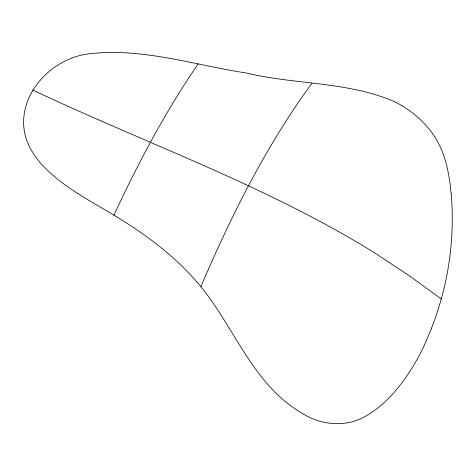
<?xml version="1.0" encoding="UTF-8"?>
<svg xmlns="http://www.w3.org/2000/svg" width="476" height="476" viewBox="0 0 476 476"><rect width="100%" height="100%" fill="white"/><g stroke="black" fill="none" stroke-linecap="round" stroke-linejoin="round"><path stroke-width="0.71" d="M431.524 328.446L423.795 346.385A254.589 235.209 1.3 0 1 413.186 366.151C401.304 385.459 386.607 403.963 366.764 415.53C347.48 427.418 322.312 425.752 303.385 414.007C256.832 387.845 237.363 335.378 206.983 294.442A238.94 220.751 1.3 0 0 200.991 286.808C179.428 260.592 152.493 239.285 123.837 221.316C95.343 202.996 63.272 188.674 40.401 162.935A86.227 79.665 1.3 0 1 33.528 153.653C4.343 110.212 44.411 57.501 91.196 53.598C143.645 47.85 195.166 65.331 246.473 73.012C295.239 84.782 347.486 81.408 394.074 101.489A100.46 92.814 1.3 0 1 402.041 105.767M200.86 286.653C228.022 223.173 258.7 160.876 297.536 103.649A286.576 47.201 -64.9 0 1 311.97 83.365M32.713 90.035C143.27 142.205 259.361 183.337 364.402 246.598A255.671 86.709 30.8 0 1 375.142 253.202L409.235 275.723L441.347 298.97M432.63 133.685C445.006 150.987 449.189 172.449 451.058 193.232M451.153 193.226A348.408 321.889 1.3 0 1 431.411 328.41M402.036 105.773A104.375 96.432 1.3 0 1 432.613 133.691M198.308 63.772A252.357 42.376 -64.4 0 0 184.063 85.18C160.216 122.439 139.397 161.548 120.368 201.467A247.27 41.519 -64.4 0 0 113.901 215.217"/></g></svg>
